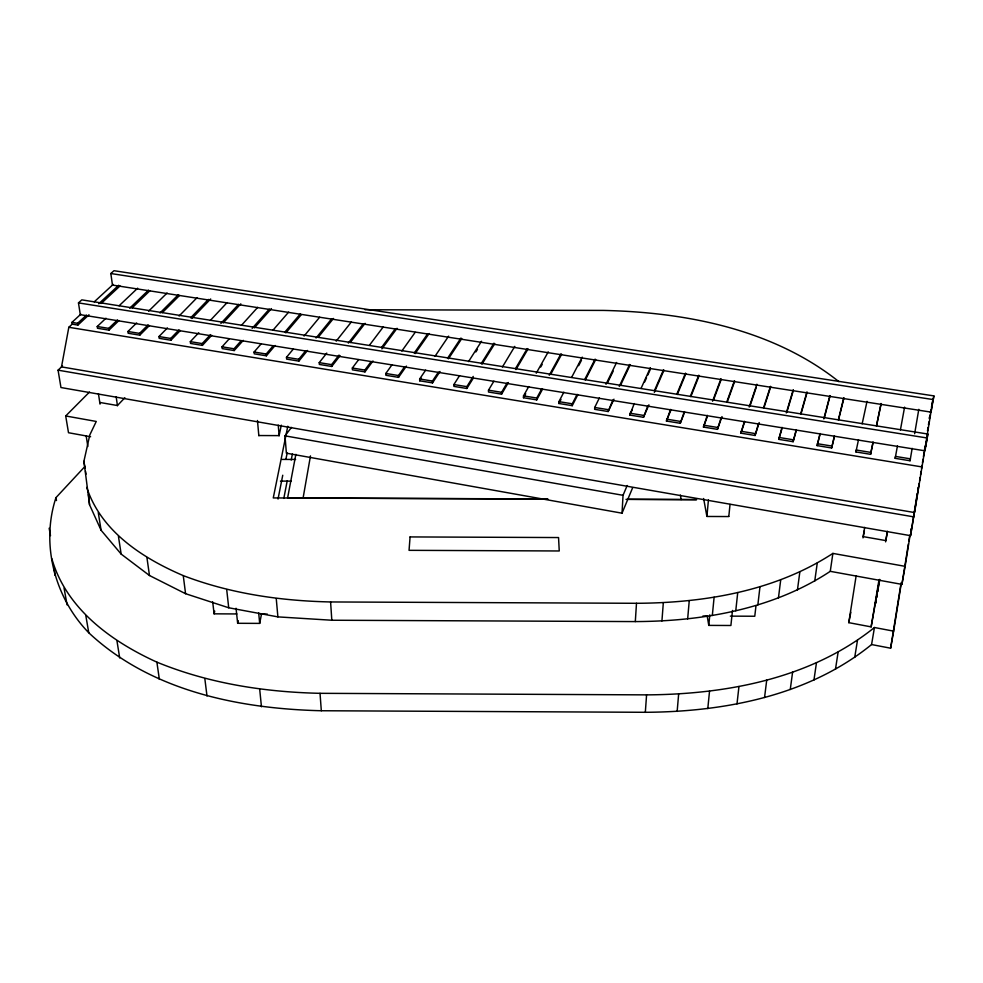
<?xml version="1.0" encoding="UTF-8"?>
<svg xmlns="http://www.w3.org/2000/svg" width="983" height="983" viewBox="0 0 983 983"><rect width="100%" height="100%" fill="white"/><g stroke="black" fill="none" stroke-linecap="round" stroke-linejoin="round"><path stroke-width="1.47" d="M493.908 381.158L488.502 390.177L488.502 392.02L501.588 394.158L508.408 382.51M501.588 394.158L501.6 392.315L507.031 383.038M542.579 389.157L536.718 399.884L523.472 397.734L523.509 395.879L528.756 386.54M536.718 399.884L536.755 398.029L541.891 388.654M577.758 394.834L572.241 405.684L558.848 403.497L558.909 401.642L563.861 392.192M572.241 405.684L572.303 403.816L577.144 394.343M599.36 397.918L594.715 407.466L594.629 409.333L608.17 411.533L613.982 399.196M608.17 411.533L612.79 400.081M291.484 427.384L284.996 435.85L286.385 453.188L622.03 513.187L623.038 495.309L627.191 485.491M648.927 404.824L643.509 417.296L629.808 415.072L634.256 403.546M643.509 417.296L647.846 405.733M635.313 621.588L636.492 603.292C704.418 602.948 775.095 591.102 832.884 553.404L905.122 566.343L901.927 584.381L830.266 571.332C773.08 609.202 702.82 621.268 635.313 621.588L331.812 620.236L277.894 616.882L228.72 607.777L185.578 593.707L149.477 575.51L121.155 554.08L101.089 530.255L89.564 504.807L83.911 461.297L89.822 434.891L96.26 421.449L65.701 415.969L68.503 432.729L90.62 436.747M645.327 712.294L646.581 694.87C726.351 694.379 810.791 678.577 874.452 627.51L893.645 631.147L890.623 648.202L871.577 644.553C808.604 695.731 724.643 711.839 645.327 712.294L321.318 710.746C238.857 708.731 150.804 690.951 88.777 632.782C54.729 597.799 40.61 544.312 55.97 497.619L84.98 466.434M684.709 412.074L680.261 423.292L666.413 421.031L670.566 409.395M661.928 620.973L663.328 602.677M680.261 423.292L684.303 411.607M677.152 711.434L678.651 694.01M722.026 416.595L717.443 429.35L703.435 427.064L707.281 415.317M687.658 618.909L689.255 600.625M706.937 516.247L708.436 499.868M717.443 429.35L721.178 417.554M732.495 610.443L730.897 625.495L708.78 625.397L709.8 614.866M712.319 615.481L714.113 597.222M707.797 708.596L709.529 691.184M728.821 516.333L730.025 504.426M759.208 422.579L755.067 435.481L740.887 433.171L744.426 421.302M735.763 610.775L737.729 592.552M755.067 435.481L758.495 423.575M736.992 703.914L738.958 686.527M755.988 605.737L754.772 616.243L730.369 616.132M757.856 604.889L759.982 586.704M796.414 430.087L793.121 441.699L778.782 439.352L782.013 427.359M793.121 441.699L796.23 429.657M764.553 697.5L766.715 680.15M778.45 597.897L780.723 579.773M797.446 589.911L799.855 571.836M834.518 436.243L831.643 447.978L817.119 445.606L820.031 433.491M790.258 689.488L792.605 672.188M831.643 447.978L834.42 435.813M814.747 581.027L817.266 563.013M813.949 680.052L816.455 662.8M830.266 571.332L832.884 553.404M873.076 442.461L870.606 454.33L855.923 451.934L856.205 450.017L870.901 452.413L873.064 442.043M835.464 669.312L838.118 652.122M870.606 454.33L870.901 452.413M879.625 579.38L871.135 626.884L848.784 622.657L856.107 576.038M863 537.885L864.659 527.38M927.215 438L927.841 434.031L81.81 299.864L78.468 302.887L80.299 314.671L924.954 450.816L927.215 438L78.468 302.887M933.85 395.891L933.272 399.577L110.833 273.532L112.467 285.082L931.048 412.123L933.85 395.891L113.967 270.706L110.833 273.532M901.927 584.381L908.39 543.845M908.87 540.847L909.582 536.337M905.122 566.343L910.172 534.641M910.651 531.619L911.13 528.608M62.507 365.934L58.071 370.173L60.958 387.535L910.565 535.674L917.262 493.429M917.741 490.406L918.22 487.396M910.565 535.674L919.166 483.525M919.596 480.822L920.125 477.468M920.555 474.777L921.083 471.398M921.513 468.731L922.054 465.34M922.472 462.686L923.012 459.27M923.43 456.64L924.143 452.106M924.45 450.177L925.101 446.061M927.485 430.959L928.05 427.433M928.444 424.914L928.923 421.891M929.402 418.869L929.967 415.305M72.14 324.206L68.822 327.278L61.499 366.892L914.571 512.561L933.088 398.975M890.623 648.202L901.055 583.054M893.645 631.147L901.35 582.993M854.706 657.43L857.483 640.302M895.181 458.336L895.501 456.419L910.381 458.84L910.049 460.757L895.181 458.336L897.43 445.963M871.135 626.884L878.937 580.191M885.609 541.866L887.366 531.336M875.448 603.636L875.914 600.834M876.381 598.045L876.848 595.243M877.315 592.442L877.782 589.64M871.577 644.553L874.452 627.51M910.049 460.757L912.163 448.346M914.645 433.736L918.798 409.346M303.083 498.062L310.481 455.903M929.377 418.168L929.906 415.207M925.581 446.81L927.841 434.031M887.44 531.533L885.818 540.589L863.209 536.62L864.401 530.623M875.509 603.488L876.037 600.527M876.566 597.578L877.082 594.629M877.61 591.68L879.724 579.859M900.416 429.94L904.581 407.146M295.871 454.343L287.589 498L547.961 499.045M930.385 412.921L930.926 410.108M931.454 407.306L933.064 398.865M236.031 608.256L237.653 623.296L259.696 623.394L261.503 614.056M283.817 498.406L287.196 480.896M291.214 460.032L292.369 454.06M278.029 499.057L282.748 475.231M285.992 458.864L287.171 452.905M848.784 622.657L850.823 612.298M287.786 426.241L273.262 497.939L542.358 498.934M281.298 425.16L279.111 435.616L258.824 435.543M876.455 425.737L881.075 403.497M876.467 426.131L881.1 403.878M237.653 623.296L238.205 620.629M855.923 451.934L858.503 439.696M862.152 423.857L867.031 401.322M236.878 613.945L214.097 613.834L214.724 611.094M838.388 419.692L843.795 397.71M838.487 420.097L843.893 398.103M823.828 418.905L829.898 395.559M817.119 445.606L820.154 433.921M824.332 417.861L830.033 395.952M800.936 414.138L807.104 392.389M800.752 413.72L806.92 391.996M786.314 412.934L793.183 389.858M778.782 439.352L781.792 429.252M786.941 411.926L793.392 390.263M763.558 407.822L770.463 386.331M763.816 408.252L770.721 386.749M749.218 407.048L756.885 384.23M740.887 433.171L744.721 421.756M749.98 406.053L756.21 387.499M726.781 401.986L734.424 380.74M727.113 402.428L734.743 381.158M712.552 401.211L720.981 378.664M703.435 427.064L707.121 417.185M713.437 400.253L720.822 380.495M690.828 396.665L699.171 375.641M690.422 396.21L698.766 375.211M676.869 394.06L685.483 373.147M666.413 421.031L670.996 409.874M677.312 394.515L685.913 373.589M622.03 513.187L632.647 487.715M654.469 390.509L663.513 369.743M654.346 392.352L663.992 370.186M641.076 388.383L650.377 367.703M629.808 415.072L632.29 409.542M644.676 381.945L646.544 377.804M647.785 375.051L650.255 369.522M619.253 386.393L629.599 364.484M620.457 385.496L630.152 364.926M605.983 384.279L616.599 362.469M607.224 383.395L613.195 371.107M585.352 379.917L595.71 359.581M584.738 379.438L595.096 359.127M571.639 377.361L582.243 357.136M558.848 403.497L560.974 399.442M578.643 365.688L581.469 360.294M550.652 374.412L561.662 354.298M549.227 375.26L560.974 353.831M536.251 373.196L548.256 351.865M523.472 397.734L525.721 393.728M540.711 367.015L542.211 364.349M515.977 369.559L528.092 348.854M515.571 368.465L527.22 348.596M502.411 367.003L514.785 346.397M459.577 375.629L453.888 384.55L453.913 386.393L466.851 388.494L466.839 386.651L473.228 376.415M481.203 363.636L493.97 343.165M466.851 388.494L473.241 378.258M482.002 364.165L494.768 343.681M468.522 361.621L481.535 341.236M475.846 351.951L477.468 349.407M425.627 370.161L419.667 378.971L419.716 380.814L432.508 382.891L432.471 381.06L438.332 372.201M447.548 358.291L460.941 338.041M432.508 382.891L440.04 371.5M448.408 358.832L461.801 338.557M435.002 356.288L448.629 336.137M419.716 380.814L421.412 378.283M392.045 364.742L385.815 373.466L385.889 375.297L398.545 377.361L406.421 366.081M415.17 353.548L429.178 333.507M398.545 377.361L398.484 375.531L404.615 366.77M414.248 352.995L427.384 334.22M401.838 351.029L415.182 332.328M358.684 359.581L352.344 368.023L352.43 369.841L364.951 371.881L372.975 360.982M381.896 348.879L397.046 328.297M364.951 371.881L364.865 370.063L371.107 361.597M381.822 347.085L395.203 328.936M369.547 345.131L383.137 327.069M326.761 353.094L319.229 362.629L319.352 364.447L331.726 366.462L331.615 364.644L339.049 355.072M348.326 343.104L363.169 323.96M331.726 366.462L340.081 355.686M350.28 342.502L365.111 323.333M336.174 341.175L351.238 322.105M293.315 349.051L286.483 357.296L286.618 359.114L298.869 361.105L298.734 359.299L305.48 351.005M316.071 337.98L331.48 319.045M298.869 361.105L307.532 350.44M318.111 337.402L333.507 318.443M304.054 336.075L319.672 317.214M260.999 344.05L254.081 352.025L254.253 353.831L266.368 355.809L275.129 345.488M285.844 332.881L301.425 314.548M266.368 355.809L266.209 354.003L273.028 345.991M284.726 332.254L300.319 313.933M272.844 330.362L288.633 312.115M229.174 338.914L222.035 346.815L222.219 348.609L234.212 350.562L243.268 340.351M254.339 327.88L271.455 308.601M234.212 350.562L234.028 348.768L241.081 340.831M252.164 328.371L269.293 309.117M241.413 325.373L257.718 307.323M198.75 332.721L190.333 341.654L190.542 343.448L202.4 345.377L202.203 343.583L210.509 334.613M220.905 323.407L238.586 304.349M202.4 345.377L211.738 335.277M223.166 322.928L240.823 303.845M210.313 320.433L227.134 302.567M124.853 397.759L117.432 405.537L99.775 402.44M167.429 327.904L158.963 336.555L159.197 338.336L170.919 340.241L170.71 338.459L179.078 329.784M190.604 317.853L208.396 299.41M170.919 340.241L180.344 330.472M191.845 318.529L210.669 298.979M179.078 316.022L197.067 297.652M65.701 415.969L89.514 392.02M136.637 322.94L127.937 331.492L128.183 333.274L139.783 335.166L149.465 325.496M162.379 312.594L179.594 295.404M139.783 335.166L139.549 333.384L148.163 324.795M160.008 312.987L178.316 294.74M148.605 311.181L167.098 292.995M105.967 318.222L97.231 326.503L97.489 328.273L108.978 330.141L118.918 320.569M132.177 307.802L149.858 290.784M97.231 326.503L108.72 328.371L117.567 319.868M129.731 308.183L148.531 290.12M119.078 305.787L137.657 288.191M80.852 314.167L71.919 322.387L72.201 324.157L77.89 325.078L88.986 314.781M101.188 303.452L120.049 285.942M71.919 322.387L77.608 323.309L86.492 315.076M98.718 303.759L118.697 285.254M94.233 301.855L113.205 284.394M365.135 309.743L603.537 310.419C685.937 312.25 773.043 329.231 838.904 381.662M281.888 459.417L295.588 459.466M542.8 499.02L547.359 499.032M280.438 481.092L291.091 481.129M627.818 499.303L696.652 499.634L626.011 499.352M728.796 516.554L706.912 516.468L703.619 498.516M86.737 487.408C101.138 531.496 142.682 558.209 183.256 575.608C230.292 593.621 280.438 600.883 330.595 601.952L636.492 603.292M261.195 614.043L267.278 614.08M702.931 616.009L707.502 616.034M51.816 558.614C66.254 608.882 111.386 641.432 156.875 662.137C208.629 683.418 264.316 692.081 320.028 693.322L646.581 694.87M127.937 331.492L139.549 333.384M158.963 336.555L170.71 338.459M190.333 341.654L202.203 343.583M222.035 346.815L234.028 348.768M254.081 352.025L266.209 354.003M286.483 357.296L298.734 359.299M319.229 362.629L331.615 364.644M352.344 368.023L364.865 370.063M385.815 373.466L398.484 375.531M419.667 378.971L432.471 381.06M453.888 384.55L466.839 386.651M488.502 390.177L501.6 392.315M523.509 395.879L536.755 398.029M558.909 401.642L572.303 403.816M594.715 407.466L608.256 409.665M629.919 413.192L643.619 415.428M666.548 419.151L680.408 421.412M703.595 425.184L717.615 427.47M741.071 431.279L755.263 433.589M779.003 437.46L793.355 439.794M817.377 443.702L831.901 446.061M68.822 327.278L922.361 466.986M58.071 370.173L913.895 516.886M284.996 435.85L623.038 495.309M49.15 528.227L50.502 535.661M64.067 588.092L67.077 604.877M55.97 497.619L56.498 500.556M85.853 615.813L88.777 632.782M707.195 616.034L708.78 625.397M680.371 495.051L681.121 499.573M83.911 461.297L85.079 468.449M85.546 471.312L86.013 474.175M86.172 435.948L87.856 446.491M98.275 512.635L101.089 530.255M116.952 640.83L119.705 657.959M77.608 323.309L77.89 325.078M118.427 536.276L121.155 554.08M98.435 393.655L100.033 404.124M108.72 328.371L108.978 330.141M156.875 662.137L159.369 679.388M116.154 396.739L117.456 405.721M146.922 557.545L149.477 575.51M183.256 575.608L185.578 593.707M204.833 678.663L206.995 696.013M212.684 601.854L214.097 613.834M226.704 589.579L228.72 607.777M88.458 494.56L89.564 504.807M259.709 689.378L261.453 706.777M258.664 612.864L259.696 623.394M257.46 420.491L258.836 435.727M276.248 598.622L277.894 616.882M54.2 567.916L54.851 575.202M278.25 425.135L279.135 435.801M320.028 693.322L321.318 710.746M330.595 601.952L331.812 620.236M410.083 536.927L409.051 550.333L559.241 550.971L558.553 537.554L410.083 536.927"/></g></svg>
